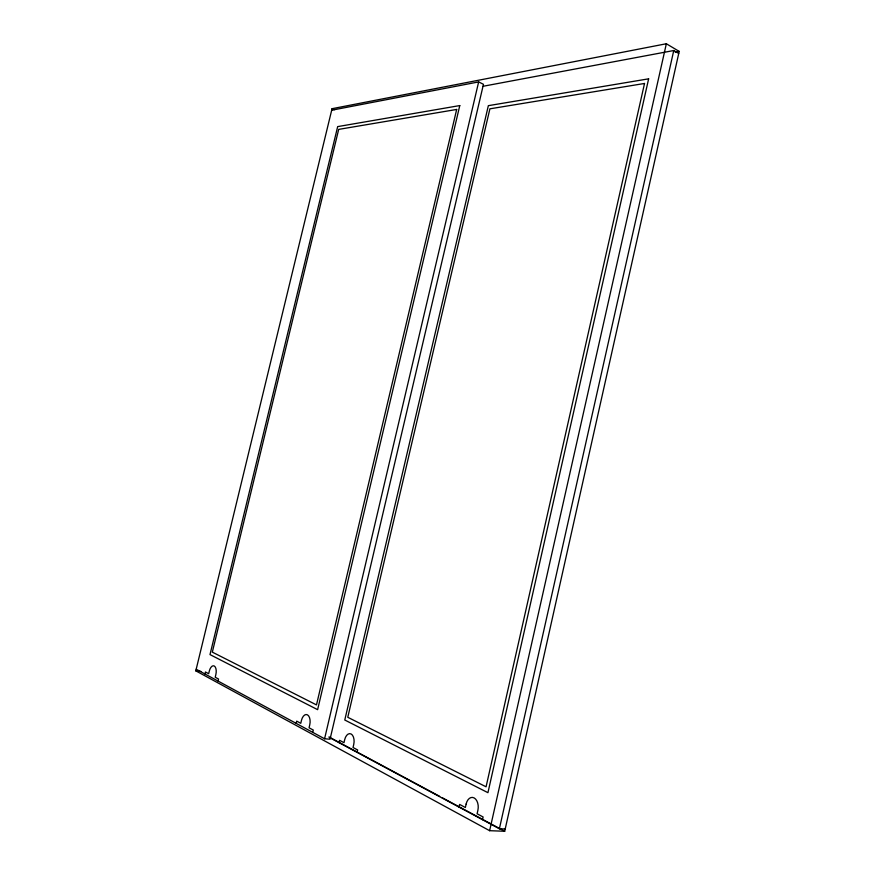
<?xml version="1.0" encoding="UTF-8"?>
<svg xmlns="http://www.w3.org/2000/svg" width="875" height="875" viewBox="0 0 875 875"><rect width="100%" height="100%" fill="white"/><g stroke="black" fill="none" stroke-linecap="round" stroke-linejoin="round"><path stroke-width="1.31" d="M482.497 819.7L483.109 816.977L477.105 813.772L477.881 810.327A9.767 6.245 -89 0 0 474.13 797.923A9.767 6.245 -89 0 0 466.134 804.016M489.628 830.692L666.345 43.75L679.197 51.406L504.7 831.25L489.628 830.692L195.803 670.841L332.052 108.697L666.345 43.75M505.203 828.986L499.384 828.767L673.761 50.52L678.727 53.473M459.003 807.089L459.616 804.42L465.358 807.494L466.145 804.016M339.008 742.645L339.544 740.316L343.984 742.678L344.695 739.638A8.466 4.867 -84.7 0 1 351.116 733.983A8.466 4.867 -84.7 0 1 353.73 744.505L353.03 747.513L357.634 749.973L357.088 752.347M312.747 732.342L313.283 730.056L309.061 727.781L309.739 724.894A8.138 4.473 -83.6 0 0 307.464 714.842A8.138 4.473 -83.6 0 0 301.459 720.387L300.77 723.319L296.702 721.131L296.177 723.373M324.581 738.763L478.658 81.911L483.459 84.317L330.039 739.222L324.581 738.763L196.197 669.233M204.969 673.98L205.45 671.989L208.666 673.717L209.289 671.125A7.186 3.555 -81.4 0 1 214.244 665.995A7.186 3.555 -81.4 0 1 215.83 674.691L215.217 677.25L218.542 679.044L218.061 681.067M331.691 110.217L478.658 81.911M483.175 86.253L673.761 50.52M675.172 52.15L679.197 51.406M195.803 670.841L200.9 671.431M332.052 108.697L334.348 109.725M328.934 736.925L439.688 796.359M442.105 797.65L504.7 831.25M329.339 737.45L499.384 828.767M644.525 83.464L486.073 786.8L347.78 717.281L489.902 108.828L644.525 83.464M648.637 78.827L487.944 792.684L344.772 720.016L488.348 105.667L648.637 78.827M456.673 109.452L316.488 704.911L212.33 652.127L338.691 129.391L456.673 109.452M459.78 105.569L317.625 709.669L210 654.598L337.673 126.613L459.78 105.569"/></g></svg>
